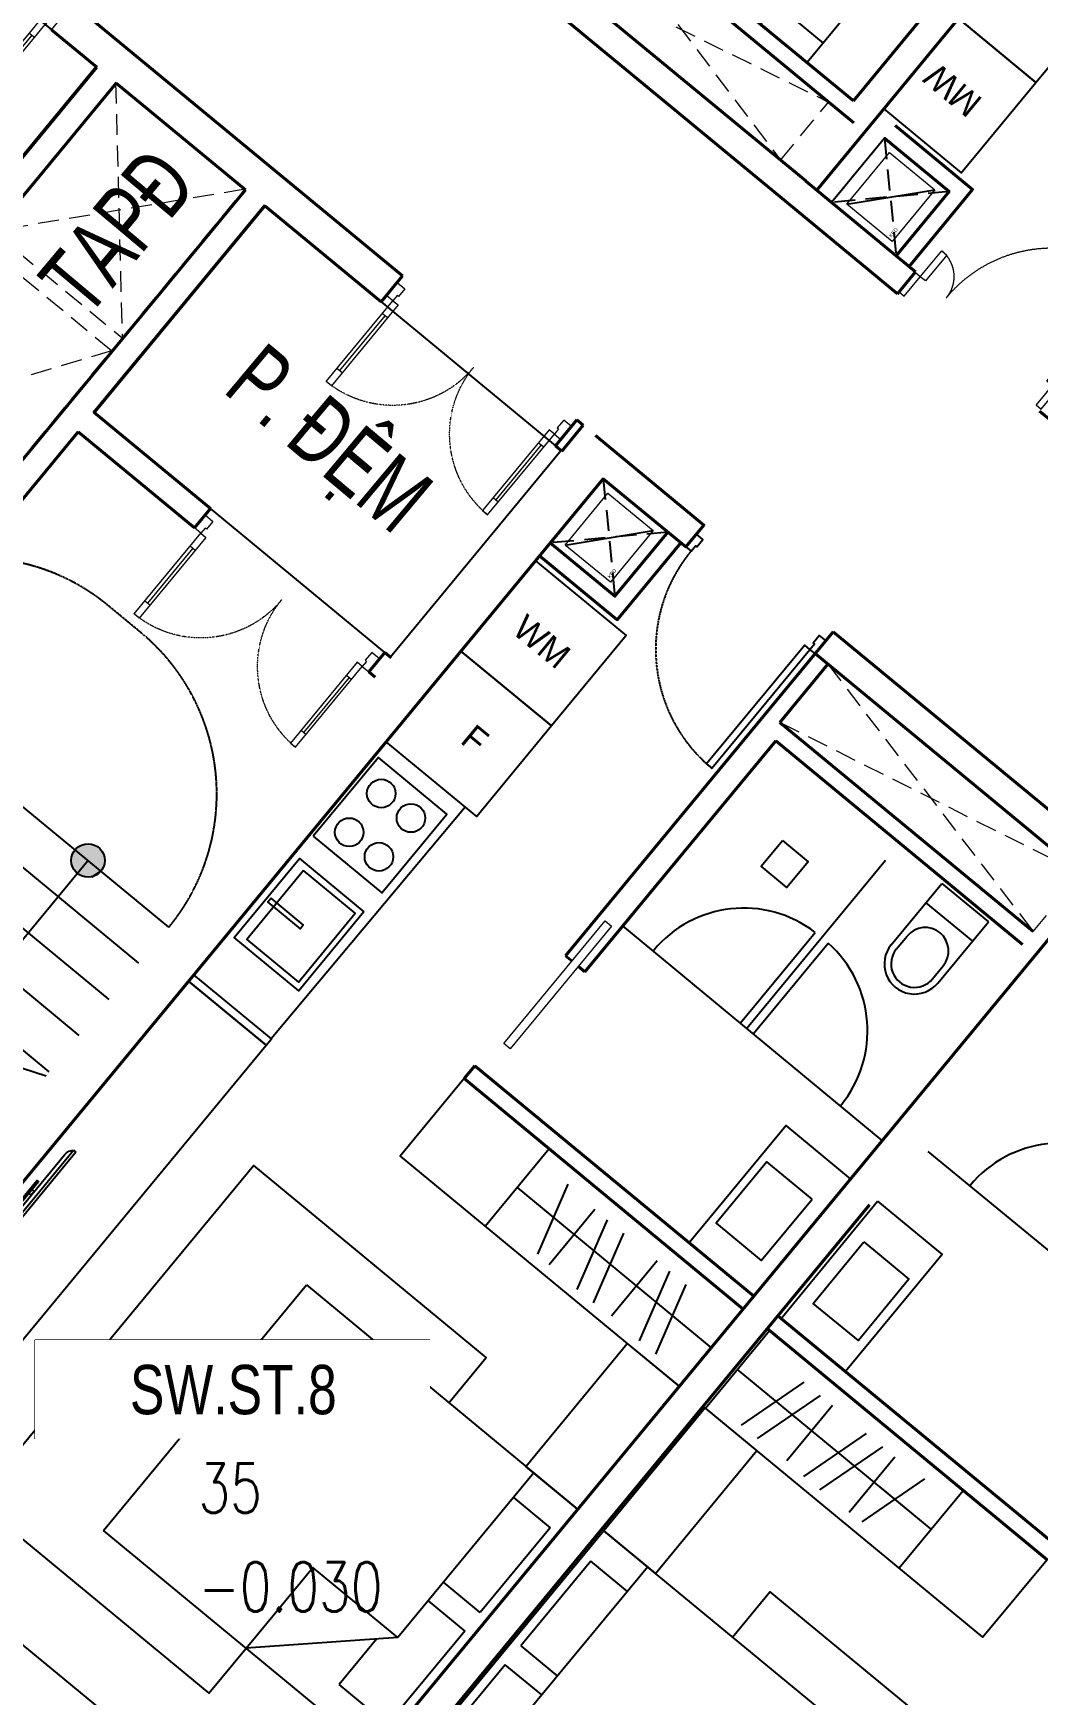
# Model space of a CAD drawing. Header units: millimetres. Extents: x -361702973 to 361248309, y -278557090 to 278849308.
# Drawn here: x 105707 to 111703, y 98990 to 108908 of the extents above; entities that cross this region are included whole.
import ezdxf
from ezdxf.enums import TextEntityAlignment as Align
from ezdxf.xclip import XClip

# ---------------------------------------------------------------- set-up
doc = ezdxf.new("R2010")
doc.units = ezdxf.units.MM
doc.header["$MEASUREMENT"] = 0
doc.header["$XCLIPFRAME"] = 0
doc.set_wipeout_variables(frame=1)
for name, pattern in [('HIDDEN', [0.375, 0.25, -0.125]), ('TYPICAL 2 +1 BEDROOM FRONT$0$DASHED2', [9.524999999999999, 6.35, -3.175]), ('Xref_NT1+NT2_MBDV Cot vach_220729$0$HIDDEN', [0.375, 0.25, -0.125]), ('Xref_NT1+NT2_MBDV Cot vach_220729$0$HIDDEN2', [0.1875, 0.125, -0.0625])]:
    doc.linetypes.add(name, pattern=pattern)
for name, color, linetype in [('A-ANNO-ROOM', 50, 'Continuous'), ('A-DRAIN', 251, 'Continuous'), ('A-FLOR-STRS', 1, 'Continuous'), ('A-FURNITURE', 251, 'Continuous'), ('A-UNIT', 1, 'Continuous'), ('KT-Tuong', 1, 'Continuous'), ('MEP-M-DUCT-15', 6, 'Continuous'), ('MEP-M-DUCT-25', 7, 'Continuous'), ('SPE-MEP-General', 170, 'Continuous'), ('trục hút mùi', 21, 'Continuous'), ('TYPICAL 2 +1 BEDROOM FRONT$0$A-_DOOR----_E-', 32, 'Continuous'), ('Xref_NT1+NT2_MBDV Cot vach_220729$0$KT-Net manh', 139, 'Continuous'), ('Xref_NT1+NT2_MBDV Cot vach_220729$0$KT-Text', 7, 'Continuous'), ('Xref_NT1+NT2_MBDV Cot vach_220729$0$KT-Thay', 7, 'Continuous')]:
    doc.layers.add(name, color=color, linetype=linetype)
for name, color, linetype, lineweight in [('A-DOOR', 1, 'Continuous', 9), ('KT-Chuviet', 255, 'Continuous', 15), ('KT-lomo nuoc', 3, 'HIDDEN', 5), ('KT-Net cat', 1, 'Continuous', 40), ('KT-Net cua', 87, 'Continuous', 9), ('KT-Net thay', 7, 'Continuous', 15), ('KT-Net truc', 18, 'Continuous', 15), ('SPE-MEP-HVAC', 140, 'Continuous', 0), ('SPE-MEP-M-WALL OPENING', 81, 'Continuous', 0), ('Xref_NT1+NT2_MBDV Cot vach_220729$0$CUA', 37, 'Continuous', 13)]:
    doc.layers.add(name, color=color, linetype=linetype, lineweight=lineweight)
doc.styles.add('220126_HDN_HBA typical plan$0$210902_YS plan 330pm ver13$0$01 Level 1$0$CENTURY GOTHIC', font='GOTHIC.TTF')
doc.styles.add('220126_HDN_HBA typical plan$0$211210_HDN_HBA_TYPICAL PLAN CORE OPT 1$0$HBA-Text', font='GOTHIC.TTF')
doc.styles.add('font unicode ccu', font='arial.ttf')
doc.styles.add('ROMANS', font='ROMANS.SHX')
doc.styles.get("Standard").update_dxf_attribs({"font": 'arial.ttf'})
doc.styles.add('Xref_NT1+NT2_MBDV Cot vach_220729$0$Arial', font='arial.ttf', dxfattribs={"width": 0.7})

# ---------------------------------------------------------------- blocks, each defined once
blk = doc.blocks.new('A$C21AF0CCA')
at = {"layer": 'A-ANNO-ROOM', "insert": (1197.56892258345, 814.6835720778872), "char_height": 600, "attachment_point": 2, "rotation": 0.10542954816276216, "style": '220126_HDN_HBA typical plan$0$211210_HDN_HBA_TYPICAL PLAN CORE OPT 1$0$HBA-Text'}
blk.add_mtext_dynamic_manual_height_columns('A2a+', width=722857412.8743668, gutter_width=9765.624999999996, heights=[0], dxfattribs=at)
blk = doc.blocks.new('qweewe')
for p, q in [((-226617.649540008, -3043559.718917042, 0.0008727778800783348), (-226617.6495399146, -3043199.718917044, 0.0008727778800783348)), ((-226142.6495399146, -3043199.718917163, 0.0008727778800783348), (-226617.6495399146, -3043199.718917044, 0.0008727778800783348)), ((-226467.6495400079, -3043559.718917079, 0.0008727778800783348), (-226467.6495399145, -3043199.718917081, 0.0008727778800783348)), ((-226142.649539925, -3043239.718917165, 0.0008727778800783348), (-226242.649539925, -3043239.718917139, 0.0008727778800783348)), ((-226142.649540008, -3043559.718917165, 0.0008727778800783348), (-226617.649540008, -3043559.718917042, 0.0008727778800783348)), ((-226142.6495399976, -3043519.718917165, 0.0008727778800783348), (-226242.6495399976, -3043519.718917141, 0.0008727778800783348))]:
    blk.add_line(p, q)
for centre, radius, start, end in [((-226242.6495399613, -3043379.718917141, 0.0008727778800783348), 139.9999999999927, 89.99999998332474, 269.9999999833247), ((-226142.6495399613, -3043379.718917165, 0.0008727778800783348), 179.9999999999927, 269.9999999833247, 89.99999998332474), ((-226142.6495399613, -3043379.718917165, 0.0008727778800783348), 139.9999999999927, 269.9999999833247, 89.99999998332474)]:
    blk.add_arc(centre, radius, start, end)
blk = doc.blocks.new('*U28')
at = {"color": 0}
for points in [[(-1100, -150), (-1100, 0), (-1060, 0), (-1060, -150)], [(-40, -150), (-40, 0), (0, 0), (0, -150)], [(-1020, -150), (-1060, -150), (-1060, -350.9565185792744), (-1020, -350.9565185792744)], [(-40, -150), (-80, -150), (-80, -970), (-40, -970)]]:
    blk.add_lwpolyline(points, close=True, dxfattribs=at)
for centre, radius, start, end in [((-1060.538708044109, -150.4191404617477), 200.5381016879552, 270.1539145637665, 0.05069369801717966), ((-41.53932015914406, -152.4398411269907), 818.4643164306439, 179.8292010983319, 267.3066065333389)]:
    blk.add_arc(centre, radius, start, end, dxfattribs=at)
blk = doc.blocks.new('*U318')
at = {"layer": 'KT-lomo nuoc', "ltscale": 500}
for p, q in [((1209.830551216802, 1465.019725643951), (346.9805580070166, -286.5481118142145)), ((1556.811109223819, 1178.480910882076), (1.734723475976807e-18, -0.009297052340116354))]:
    blk.add_line(p, q, dxfattribs=at)
blk.add_lwpolyline([(1209.830551216802, 1465.019725643951), (1556.811109223819, 1178.480910882076), (346.9805580070166, -286.5481118142145), (1.734723475976807e-18, -0.009297052340116354)], close=True, dxfattribs=at)
blk = doc.blocks.new('Condo-Studio')
at = {"layer": 'A-FURNITURE'}
for points, elevation in [([(184.9015946231957, -802.3648387361754), (784.6043185832386, -802.3640897028963), (784.6043185834133, -1502.364089702976), (184.9015946213913, -1502.364838736212)], 2.467791300476263e-08), ([(184.8963669318036, -1502.36483869885), (784.6043185834133, -1502.364089702976), (784.6043185832968, -2202.364089710245), (184.8963669281511, -2202.364838693436)], 2.46779130741448e-08)]:
    blk.add_lwpolyline(points, close=True, dxfattribs=dict(at, elevation=elevation))
at = {"layer": 'KT-Net cat'}
for p, q in [((99.96137770837231, -3.94236908476887, 2.310388426477041e-07), (950.9219559742778, -3.94870998521219, -3.468833107420007e-08)), ((950.9219559742778, -3.94870998521219, -3.468833107418652e-08), (950.920689225648, -173.9487099804246, -2.009237896978588e-08)), ((2050.922649075917, -3.982318368754932, -4.846257388378869e-09), (4299.523825290293, -4.028362341065076, 2.310419326565031e-07)), ((99.96011095985887, -173.9423690800031, 2.30840304729326e-07), (950.9206892257207, -173.9487099804828, -3.488686899256473e-08)), ((184.9103592452884, -173.9430020836007, 2.492790089293409e-08), (184.8363658395538, -10103.99572001938, 2.360592906961074e-08)), ((2050.914255511263, -173.9823182324981, -5.045310653691102e-09), (4299.520344248231, -174.0283623053838, 2.308433947364986e-07)), ((2200.632670810359, -623.9853840686555, 1.013623714829362e-08), (4299.511129725099, -624.028362211131, 2.303178531835211e-07)), ((2250.585535483508, -723.98640696027, 1.01020359716535e-08), (4214.722250214749, -724.0266260340795, 2.308463447160401e-07)), ((4214.722250214632, -724.0266260340723, -4.846220173972831e-09), (4214.702640082149, -3355.742903993712, -4.846220004796635e-09))]:
    blk.add_line(p, q, dxfattribs=at)
at = {"layer": 'A-FURNITURE', "rotation": 270.000961774795}
blk.add_blockref('qweewe', (3047060.304059576, -227291.2674839692, -0.0008739682168315986), dxfattribs=at)
at = {"layer": 'KT-lomo nuoc', "linetype": 'HIDDEN', "rotation": 129.5500000320546}
blk.add_blockref('*U318', (4104.855718532723, -624.0243763071412, 2.098976412249411e-07), dxfattribs=at)
at = {"layer": 'KT-Net cua'}
blk.add_blockref('*U28', (2050.920726755372, -18.91214699777629, -5.148662824771049e-09), dxfattribs=at)
at = {"layer": 'A-FURNITURE', "insert": (252.9973308479821, -1150.359229739377, 0.03149109875143219), "char_height": 149.9999999999997, "width": 310.8634934604629, "attachment_point": 4, "style": '220126_HDN_HBA typical plan$0$210902_YS plan 330pm ver13$0$01 Level 1$0$CENTURY GOTHIC'}
blk.add_mtext('WM', dxfattribs=at)
blk = doc.blocks.new('BEDH-1')
for p, q in [((475, -1.054711873393899e-13), (-475, 1.054711873393899e-13)), ((-475, 1.054711873393899e-13), (-475.0000000000002, -1050)), ((-381.8394731497392, -27.72451273631296), (-381.8394731497393, -215.2726866770535)), ((-20.94842891092413, -27.72451273631304), (-381.8394731497392, -27.72451273631296)), ((-20.94842891092416, -169.6087834425271), (-20.94842891092413, -27.72451273631304)), ((379.7956140944734, -27.72451273631313), (52.11540216114371, -27.72451273631306)), ((52.11540216114371, -27.72451273631306), (52.11540216114368, -169.6087834425271)), ((379.7956140944734, -169.6087834425271), (379.7956140944734, -27.72451273631313)), ((474.9999999999998, -1050), (475, -1.054711873393899e-13)), ((-162.6479800441303, -169.608783442527), (-475.0000000000001, -498.4003835124894)), ((474.9999999999999, -169.6087834425272), (-162.6479800441303, -169.608783442527)), ((-162.6479800441303, -169.608783442527), (-162.6479800441303, -498.4003835124894)), ((-206.9290897110478, -215.2726866770535), (-381.8394731497393, -215.2726866770535)), ((-475.0000000000001, -498.4003835124894), (-162.6479800441303, -498.4003835124894)), ((-475.0000000000002, -1050), (474.9999999999998, -1050))]:
    blk.add_line(p, q)
blk = doc.blocks.new('sl-sss')
at = {"layer": 'A-FURNITURE', "extrusion": (-1.834885121989628e-19, -7.506917587943876e-07, 0.9999999999997182)}
for p, q in [((17941.58865850984, -3293.059343371482, 0.05231812272613386), (17941.20092543407, -1794.790457297058, 0.05344286083137025)), ((19668.00119023153, -1842.051659587712, -0.001382934154629839), (19670.46325134808, -3791.720531765299, -0.04415712289154624)), ((18135.4678112567, -2148.888460313858, -0.09668873635931531), (17698.57585997694, -2023.407088989392, -0.09659453852797843)), ((18135.46642507983, -2274.365005221131, -0.09678293056749795), (17698.57447381877, -2148.883633889171, -0.09668873273615661)), ((18135.46537354022, -2369.551634157033, -0.09685438638538646), (17707.22680136003, -2369.546903328883, -0.09685438283399342)), ((18135.46248696743, -2630.847464403094, -0.0970505390117609), (17698.57053569141, -2505.366093067438, -0.09695634118041876)), ((18135.46110080738, -2756.324009299235, -0.09714473321993657), (17698.5691495389, -2630.842637970927, -0.09705053538859693)), ((18135.46004926413, -2851.510638235122, -0.09721618903782592), (17707.22147708389, -2851.505907406914, -0.09721618548643207)), ((18148.43483621816, -3072.18591355528, -0.09738184814837865), (17711.54288495889, -2946.704542223393, -0.09728765031703739)), ((17941.18319248969, -3293.059336245031, 0.05231812273151797), (17941.18881703175, -2890.854416044356, 0.05262005465042395)), ((17641.18947367935, -3293.054064201118, 0.05231812668916554), (18241.98784333841, -3293.064622536258, 0.05231811876310925))]:
    blk.add_line(p, q, dxfattribs=at)
for points, elevation in [([(16691.18349299948, -1792.964788439047), (16691.17852243219, -2192.964788416823), (17641.1963458825, -2192.979423229117), (17641.20131643856, -1792.9794232569)], 0.05479019523640723), ([(18241.20076242461, -1794.793771401357), (18241.1777244173, -3943.088957975559), (17641.17805043978, -3943.082329691357), (17641.2010884527, -1794.787143109691)], 0.05479019523640643), ([(19247.35146088209, -1800.419857957442), (19248.15616349373, -2299.422521640816), (18342.34757025987, -2300.549059950202), (18341.54286764633, -1801.546396268734)], -4.89012650533617e-09), ([(19007.51983760667, -1891.358536188063), (19007.98821211422, -2241.358222913527), (18532.98863751071, -2241.993874014056), (18532.52026301993, -1891.994187290324)], -1.66005232130062e-08)]:
    blk.add_lwpolyline(points, close=True, dxfattribs=dict(at, elevation=elevation))
at = {"layer": 'A-FURNITURE', "extrusion": (-1.834885121989628e-19, -7.506917587943876e-07, 0.9999999999997182), "elevation": 0.05479019523640657}
blk.add_lwpolyline([(16691.17240712611, -2789.779096808845), (17041.17240707199, -2789.785248777502), (17041.14076742905, -4589.785248502338), (14441.14076792825, -4589.739548186952), (14441.17240757125, -2789.739548463979), (14791.17240741851, -2789.745700427004)], dxfattribs=at)
at = {"layer": 'A-FURNITURE', "extrusion": (-1.834885121989628e-19, -7.506917587943876e-07, 0.9999999999997182)}
blk.add_arc((19671.13231147777, -2866.627573981023, -0.01280357831995235), 699.9999999999992, 2.044744413049747, 89.99803130406774, dxfattribs=at)
at = {"layer": 'KT-Net cat', "extrusion": (-1.834885121989628e-19, -7.506917587943876e-07, 0.9999999999997182)}
for p, q in [((11597.76203160662, -1776.528597896264, -0.001333641978222291), (19200.18976938119, -1776.500381869191, -0.001333609042347639)), ((18241.97049950282, -3941.581159998546, -0.002958917339629302), (18241.94170093472, -1776.503938358597, -0.001333611712190264)), ((18341.970499494, -3941.579829858092, -0.00295891634110379), (18341.94170093866, -1776.503567213585, -0.001333611433574772))]:
    blk.add_line(p, q, dxfattribs=at)
at = {"layer": 'A-FURNITURE', "extrusion": (-1.055377269652627e-19, -7.506917587943234e-07, 0.9999999999997182), "xscale": 1.999999999999999, "yscale": 1.999999999999999, "zscale": 1.999999999999999, "rotation": 359.9993815685896}
blk.add_blockref('BEDH-1', (15741.18316650013, -1792.955187440228, 0.05479019523640617), dxfattribs=at)
blk = doc.blocks.new('*U99')
at = {"color": 0}
blk.add_lwpolyline([(-2.91038304567337e-11, 0), (399.9999999999709, -9.701276818911232e-12), (399.9999999999709, 349.9999999999903), (-2.91038304567337e-11, 350)], close=True, dxfattribs=at)
at = {"layer": 'MEP-M-DUCT-15'}
for points in [[(50, 50), (50, 299.9999999999709), (149.9999999999709, 200), (50, 50)], [(349.9999999999709, 299.9999999999612), (50, 299.9999999999709), (149.9999999999709, 200), (349.9999999999709, 299.9999999999612)]]:
    blk.add_solid(points, dxfattribs=at)
at = {"layer": 'MEP-M-DUCT-25'}
blk.add_line((-2.91038304567337e-11, -2.91038304567337e-11), (399.9999999999709, 349.9999999999612), dxfattribs=at)
blk = doc.blocks.new('A$C3AE13516')
at = {"layer": 'SPE-MEP-General'}
blk.add_lwpolyline([(1.164153218269348e-10, -499.9999999996919), (500.0000000001164, -499.9999999999097), (499.9999999998836, -2.551132638473064e-10), (0, 6.45741238258779e-11)], close=True, dxfattribs=at)
at = {"layer": 'SPE-MEP-M-WALL OPENING', "color": 1, "extrusion": (-1.429368098491632e-21, 0, -1), "zscale": -1, "rotation": 180.0104958576382}
blk.add_blockref('*U99', (-49.99989876055042, -76.76334756255255), dxfattribs=at)
at = {"layer": 'SPE-MEP-M-WALL OPENING', "color": 1, "insert": (64.64127082942287, -410.7896422147874, 1.163083540589582e-07), "char_height": 21.77335910446063, "attachment_point": 7, "rotation": 359.9790082847188}
blk.add_mtext_dynamic_manual_height_columns('KED', width=18.10155403055251, gutter_width=108866.7955223031, heights=[0], dxfattribs=at)
blk = doc.blocks.new('shaft-1')
at = {"layer": 'SPE-MEP-HVAC', "color": 1, "extrusion": (4.651570258340098e-07, -2.266809668167696e-15, 0.9999999999998919), "rotation": 0.2150540521201838}
blk.add_blockref('A$C3AE13516', (-83972.17706627477, 2207.834459515914, -0.03717000673728819), dxfattribs=at)
at = {"layer": 'SPE-MEP-HVAC', "color": 1, "rotation": 9.552116110406964e-07}
blk.add_blockref('A$C3AE13516', (-81332.2276349031, 2208.076453500151, 0.001657567996902071), dxfattribs=at)
blk = doc.blocks.new('weqwq333')
blk.add_wipeout([(789.9991194265974, -3.254973069968852e-07), (789.9999072943253, 22.459753119357448), (747.0709751061902, 22.459753119357444), (747.4999072943253, 24.95975311935699), (747.0709751061902, 27.459753119356876), (995.9999072943253, 27.45975311935689), (995.9999072943253, 37.459753119357), (930.999907294326, 37.459753119357), (930.999907294326, 57.459753119357), (1231.8664491169725, 57.459753118988104), (1249.7089296661925, 59.06439810742923), (1266.9787932754527, 63.82683536194902), (1278.4893502848695, 73.1432942404494), (1289.9999072942878, 82.4597531189515), (1289.9999072941914, 102.45975311891728), (-160.00009270580904, 102.45975311950394), (-160.00009270581904, 82.45975311947211), (-148.48953569637888, 73.14329424100924), (-136.9789786872534, 63.826835362552735), (-119.70911507775418, 59.06439810790778), (-101.86663452839275, 57.4597531194338), (198.99990729432534, 57.45975311935696), (198.99990729432534, 37.45975311935696), (133.99990729432488, 37.459753119356954), (133.99990729432488, 27.459753119356844), (382.9288394824605, 27.459753119358677), (382.9288394824605, 22.459753119357426), (339.9999072943251, 22.459753119357423), (339.9991199803412, 0.015785265669614107)]).dxf.layer = 'A-DRAIN'
at = {"layer": 'A-DRAIN'}
for p, q in [((-160.0000927059446, 102.4597531193867), (-160.0000927057117, 82.45975311938673)), ((1289.999907294055, 102.4597531189211), (-160.0000927059446, 102.4597531193867)), ((-160.0000927059446, 102.4597531193867), (-160.0000927057117, 82.45975311938673)), ((-160.0000927057117, 82.45975311938673), (1289.999907294055, 82.45975311892107)), ((-136.9789786871988, 63.8268353624735), (-160.0000927057117, 82.45975311938673)), ((-101.8666345283855, 57.45975311938673), (1231.866449116962, 57.45975311892107)), ((1266.97879327531, 63.82683536177501), (1289.999907294055, 82.45975311892107)), ((1289.999907294055, 82.45975311892107), (1289.999907294055, 102.4597531189211)), ((1289.999907294055, 82.45975311892107), (1289.999907294055, 102.4597531189211))]:
    blk.add_line(p, q, dxfattribs=at)
for points in [[(133.9999072942883, 37.4597531191539), (995.9999072942883, 37.4597531191539), (995.9999072945211, 27.45975311938673), (133.9999072945211, 27.45975311938673)], [(198.9999072942883, 57.45975311938673), (228.9999072940554, 57.45975311938673), (228.9999072942883, 37.45975311938673), (198.9999072942883, 37.4597531191539)], [(339.9999072942883, 22.4597531191539), (789.9999072942883, 22.4597531191539), (789.9991194263566, -3.254972398281097e-07), (339.9991199802607, 0.01578526548109949)], [(930.9999072942883, 57.4597531191539), (900.9999072945211, 57.4597531191539), (900.9999072942883, 37.45975311938673), (930.9999072945211, 37.4597531191539)]]:
    blk.add_lwpolyline(points, close=True, dxfattribs=at)
for centre, radius, start, end in [((-101.8666345283855, 157.4597531193867), 99.99999999999999, 249.4439547730391, 270), ((389.9999072940554, 24.9597531191539), 7.499999999999999, 160.5287793647328, 199.4712206352672), ((389.9999072940554, 24.9597531191539), 7.499999999999999, 340.5287793647328, 19.47122063526717), ((739.9999072945211, 24.9597531191539), 7.499999999999999, 160.5287793647328, 199.4712206352672), ((739.9999072945211, 24.9597531191539), 7.499999999999999, 340.5287793647328, 19.47122063526717), ((1231.866449116962, 157.4597531189211), 99.99999999999999, 270, 290.5560452225344)]:
    blk.add_arc(centre, radius, start, end, dxfattribs=at)
blk = doc.blocks.new('*U89')
at = {"layer": 'TYPICAL 2 +1 BEDROOM FRONT$0$A-_DOOR----_E-'}
for points in [[(79.99999999912372, 920), (39.9999999991237, 920), (39.99999999912325, 0), (79.99999999912325, 0)], [(0, 0), (0, 0), (0, 0), (39.99999999912325, 0), (39.99999999912325, -42), (49.99999999912689, -42), (49.99999999912689, -100), (0, -100), (0, -100), (0, -100)], [(1000, 0), (1000, 0), (1000, 0), (960.0000000008731, 0), (960.0000000008731, -42), (950.0000000008731, -42), (950.0000000008731, -100), (1000, -100), (1000, -100), (1000, -100)]]:
    blk.add_lwpolyline(points, close=True, dxfattribs=at)
at = {"layer": 'TYPICAL 2 +1 BEDROOM FRONT$0$A-_DOOR----_E-', "color": 8, "linetype": 'TYPICAL 2 +1 BEDROOM FRONT$0$DASHED2', "ltscale": 0.1}
blk.add_arc((39.99999999912325, 0), 920.0000000017498, 0, 90, dxfattribs=at)
blk = doc.blocks.new('*U319')
at = {"layer": 'KT-lomo nuoc', "ltscale": 500}
for p, q in [((1248.035726518385, 1511.283800044886), (346.9805580070165, -286.5481118142145)), ((1595.016284525402, 1224.744985283011), (1.734723475976807e-18, -0.009297052340116354))]:
    blk.add_line(p, q, dxfattribs=at)
blk.add_lwpolyline([(1248.035726518385, 1511.283800044886), (1595.016284525402, 1224.744985283011), (346.9805580070165, -286.5481118142145), (1.734723475976807e-18, -0.009297052340116354)], close=True, dxfattribs=at)
blk = doc.blocks.new('sl-ss')
at = {"layer": 'A-FURNITURE', "extrusion": (-1.834885121989628e-19, -7.506917587943876e-07, 0.9999999999997182)}
for p, q in [((17691.15815948501, 1608.444703590154, 0.07318870705802198), (19495.30832676037, 1595.621501799716, 0.001673499387525368)), ((19545.26540837059, -1590.911929462076, -0.001194301074939133), (19547.72664260498, 418.5504967757006, 0.0003142162534057469)), ((17641.18947318005, -89.93595249204373, 0.05472268105806678), (18241.98784283186, -89.92539397436485, 0.05472268898426076)), ((17941.18319199044, -89.9306803587533, 0.0547226850158485), (17941.18881665546, -492.1356005556881, 0.05442075309687323)), ((17941.58865800682, -89.93067323227297, 0.05472268502116424), (17941.20092539678, -1588.199559310422, 0.05359794691593135)), ((18148.43483578782, -310.8041027653526, -0.0953089015801326), (17711.54288456215, -436.285474231423, -0.0954030994115761)), ((19548.39395227838, -491.3360151164088, -0.01317692706737011), (20247.9473808482, -491.3119782619033, -0.01317690902310177)), ((18135.46004890096, -531.4793780818145, -0.09547456069068888), (17707.22147671878, -531.4841090458212, -0.09547456424217862)), ((19547.71320879084, -541.214737268092, -0.07025606918586835), (20847.18157444153, -541.2194346915203, -0.003022695940179829)), ((19548.39738830729, -591.3360150530789, -0.01324738483914888), (20247.95081687908, -591.3119781967107, -0.01324736679488227)), ((18135.46110047216, -626.6660070213984, -0.09554601650857923), (17698.56914923711, -752.1473784874834, -0.09564021434002001)), ((18135.46248666943, -752.1425519212644, -0.0956402107167548), (17698.57053543437, -877.6239233892265, -0.09573440854819826)), ((18135.46537332793, -1013.438382165506, -0.09583636334312487), (17707.22680114583, -1013.443113122135, -0.0958363668946155)), ((18135.46642489733, -1108.625011097596, -0.09590781916101512), (17698.57447366971, -1234.106382563681, -0.09600201699245774)), ((18135.46781110387, -1234.101555999281, -0.09600201336919333), (17698.57585986891, -1359.582927470939, -0.09609621120063949))]:
    blk.add_line(p, q, dxfattribs=at)
for points, elevation in [([(17641.15365500186, 1606.601878762727), (17641.14311075208, 2206.588499343732), (14047.68326441571, 2208.070653595696), (14047.69380866544, 1608.08403301846)], -2.928200655257299e-09), ([(17641.15821969697, 1606.607965563114), (17691.15821968393, 1606.608844267826), (17691.13853109258, 2207.039459979982), (17641.13853110187, 2207.038581271515)], 0.05479318196156067), ([(20195.29757878558, 2207.206368720824), (20195.30988069064, 1507.206368828631), (19495.30988079502, 1507.19406692732), (19495.29757889922, 2207.194066821317)], -3.048533732960892e-08), ([(20895.29725647716, 2207.44556784142), (20895.30955837849, 1507.445567949256), (20195.30955849028, 1507.433266046038), (20195.2972565871, 2207.433265938158)], -2.740792078752621e-09), ([(18240.20890042916, -1588.196245026087), (18240.18586175879, 568.5488949626598), (17640.1861877813, 568.5422664865765), (17640.20922645168, -1588.202873507758)], -4.890126514009788e-09), ([(20546.80926295184, 8.771897085101848), (20546.81277778371, -191.228102883275), (20346.8127778135, -191.2316177133126), (20346.80926298536, 8.768382256970545)], -0.01982911109141485), ([(19247.35148359282, -1590.919836022364), (19248.15618604975, -1091.917172342803), (18340.59180180854, -1090.787802880006), (18339.7870993533, -1589.790466565155)], -1.660052337563653e-08), ([(16691.1834929567, -1590.025228468983), (16691.17852227392, -1190.025228493055), (17641.19634572044, -1190.010593390231), (17641.20131639954, -1590.010593351243)], 0.05479019523640364), ([(19007.51983753775, -1491.631480005044), (19007.98821193162, -1141.631793281312), (18532.98863733371, -1140.99614232623), (18532.52026294921, -1490.995829046105)], -1.660052301915085e-08)]:
    blk.add_lwpolyline(points, close=True, dxfattribs=dict(at, elevation=elevation))
at = {"layer": 'A-FURNITURE', "ltscale": 5, "extrusion": (-1.834885121989628e-19, -7.506917587943876e-07, 0.9999999999997182)}
for points, elevation in [([(18782.61764173957, 2183.521333432542), (18782.62695603628, 1653.521333514335), (19392.62695594131, 1653.532053744901), (19392.61764164458, 2183.53205365947)], -2.928200708166365e-09), ([(18626.84762810545, 1662.659859806797), (18016.84762820047, 1662.649139576173), (18016.83884112538, 2162.649139496205), (18626.83884103598, 2162.659859723119)], -2.928198941784185e-09), ([(18587.83998335896, 2097.659174346054), (18055.83998344095, 2097.649824899339), (18055.84701309913, 1697.649824960679), (18587.84701301529, 1697.659174407438)], -2.928200584350477e-09), ([(18336.83919256552, 2142.654763222373), (18306.83919256362, 2142.654236004389), (18306.84358610402, 1892.65423604163), (18336.8435861003, 1892.654763265188)], -2.928200658726746e-09)]:
    blk.add_lwpolyline(points, close=True, dxfattribs=dict(at, elevation=elevation))
at = {"layer": 'A-FURNITURE', "extrusion": (-1.834885121989628e-19, -7.506917587943876e-07, 0.9999999999997182)}
for points, elevation in [([(16691.17240677588, -593.2109200879788), (17041.1724067293, -593.2047680187827), (17041.14076652376, 1206.795231700465), (14441.14076702858, 1206.749530582279), (14441.17240722845, -593.2504691425714), (14791.17240707202, -593.2443170621849)], 0.05479019523640323), ([(13704.81933613678, -871.5293490311724), (13956.70053762939, -871.3724884094971), (13956.26521498148, 830.6691859366849), (13857.20011804062, 830.6674398149055), (12098.01391194388, 830.4847582134256)], -1.660052240104719e-08)]:
    blk.add_lwpolyline(points, dxfattribs=dict(at, elevation=elevation))
at = {"layer": 'A-FURNITURE', "ltscale": 5, "extrusion": (-1.834885121989628e-19, -7.506917587943876e-07, 0.9999999999997182)}
for centre in [(18937.62027784254, 2033.524057446647, -2.982403396609634e-06), (19237.6202777922, 2033.529329689878, -2.982403393007914e-06), (18937.62431989046, 1803.524057481973, -2.982403395031903e-06), (19237.62431984396, 1803.52932972887, -2.982403395987085e-06)]:
    blk.add_circle(centre, 84.99999999999991, dxfattribs=at)
at = {"layer": 'A-FURNITURE', "extrusion": (-1.834885121989628e-19, -7.506917587943876e-07, 0.9999999999997182)}
for centre, start, end in [((19548.3948113173, -516.336015919656, -0.0128080851700259), 2.048681864330062, 90.00196869541116), ((19548.39652930572, -566.3360150758739, -0.01280347376597213), 270.0019686954112, 357.9552554793257)]:
    blk.add_arc(centre, 699.9999999999994, start, end, dxfattribs=at)
at = {"layer": 'KT-Net cat', "extrusion": (-1.834885121989628e-19, -7.506917587943876e-07, 0.9999999999997182)}
for p, q in [((18340.18945058027, 568.5338098467619, 0.0004267887994649222), (18240.18945058028, 568.5324279477354, 0.0004268064531021409)), ((18240.18945058103, -1591.296779194468, -0.001194578224120807), (18240.18945058028, 568.5324279477354, 0.0004267877620846849)), ((18340.18945058101, -1591.297453572042, -0.001194578730370488), (18340.18945058027, 568.5338098467619, 0.0004267887994649222)), ((21700.18945058028, 568.5802416533988, 0.0004268236554401811), (19191.98013856325, 568.5455807338003, 0.0004268163267904385)), ((19191.98013856325, 568.5455807338003, 0.0004268163267904662), (19191.98101727397, 518.545582089966, -0.01971958655786808)), ((21530.18945058102, -1491.92453964334, -0.001119980302836276), (21530.18945058031, 568.5778924250917, 0.0004268218918937333)), ((21700.189450581, -1491.924539643267, -0.001119980302836165), (21700.18945058028, 568.5802416533988, 0.0004268236554401811)), ((19191.98277468418, 418.5455807559338, 0.0003142125629878867), (19191.98189597762, 468.5455820810603, 0.0003517471519224047)), ((20980.18945058034, 418.5702919661999, 0.0003142124224726345), (19191.98277468418, 418.5455807559338, 0.0003142125629878867)), ((20980.18945058099, -1491.924539643602, -0.001119980302836526), (20980.18945058031, 418.5702919662872, 0.00031421242247269)), ((21530.18875963081, 468.5778924059996, 0.0003517714070174621), (21080.18945058034, 468.5716738700285, 0.0003517667388136664)), ((21080.18945058102, -1491.924539643573, -0.001119980302836443), (21080.18945058029, 468.5716738699703, 0.0003517462342723515))]:
    blk.add_line(p, q, dxfattribs=at)
for points, elevation in [([(21530.18945057971, 2208.20126905014), (21530.18945058002, 1568.791740640087), (21700.18945057997, 1568.794727694656), (21700.18945057975, 2408.424845449054)], -4.890126507938256e-09), ([(11600.18945303687, -1591.252000525256), (21700.189452238, -1591.320112658342)], -1.660052314318358e-08)]:
    blk.add_lwpolyline(points, dxfattribs=dict(at, elevation=elevation))
at = {"layer": 'KT-Net cua', "extrusion": (-1.834885121989628e-19, -7.506917587943876e-07, 0.9999999999997182), "elevation": -0.01005442003746848}
blk.add_lwpolyline([(19502.63448515911, 518.5510415435473), (19502.63536386944, 468.5510415510273), (18552.63536400904, 468.5343461111827), (18552.63448530624, 518.5343461074715)], close=True, dxfattribs=at)
at = {"layer": 'A-DOOR', "rotation": 89.99918509898055}
blk.add_blockref('*U89', (21530.19103190622, 568.794920380009, 0.001177675460082794), dxfattribs=at)
at = {"layer": 'A-FURNITURE', "extrusion": (1.056899894260742e-19, 7.50691758794321e-07, -0.9999999999997182), "xscale": 2.000000000000004, "yscale": 2.000000000000004, "zscale": -2.000000000000002, "rotation": 179.9993815509072}
blk.add_blockref('BEDH-1', (-15741.18316646112, -1590.034829758345, -0.05479019523640504), dxfattribs=at)
at = {"layer": 'A-FURNITURE', "extrusion": (-1.058179550638304e-19, -7.506917587943223e-07, 0.9999999999997182), "rotation": 180.0019686992574}
blk.add_blockref('qweewe', (-205557.8884614435, -3044455.618767279, -0.0006399278550417442), dxfattribs=at)
at = {"layer": 'KT-lomo nuoc', "linetype": 'HIDDEN', "extrusion": (4.341342507941386e-13, 7.506917587943877e-07, -0.9999999999997182), "zscale": -1, "rotation": 39.55117326159149}
blk.add_blockref('*U319', (-21530.18945058102, -1491.92453964376, 1.419317526159779e-08), dxfattribs=at)
at = {"layer": 'A-FURNITURE', "extrusion": (-1.057363163165657e-19, -7.506917587943222e-07, 0.9999999999997182), "char_height": 149.9999999999998, "width": 310.8634934604631, "attachment_point": 4, "text_direction": (1.757414718522865e-05, -0.9999999998452931, -7.506917586783976e-07), "style": '220126_HDN_HBA typical plan$0$210902_YS plan 330pm ver13$0$01 Level 1$0$CENTURY GOTHIC'}
for s, insert in [('WM', (20547.30517999831, 2049.895247116801, -0.03929604169327752)), ('F', (19845.15745841901, 1870.544112533375, 0.001879909270251695))]:
    blk.add_mtext(s, dxfattribs=dict(at, insert=insert))
at = {"layer": 'A-FURNITURE', "extrusion": (1.058144966662626e-19, 7.506917587943248e-07, -0.9999999999997183), "xscale": 0.9450000000000022, "yscale": 0.9450000000000022, "zscale": -0.9450000000000011, "rotation": 180.0012522701186}
blk.add_blockref('weqwq333', (-15207.20291968248, 2171.865757017259, -0.05479020890873321), dxfattribs=at)
at = {"layer": 'KT-Net cat', "extrusion": (-1.834885121989628e-19, -7.506917587943876e-07, 0.9999999999997182)}
blk.add_line((21530.18945057971, 2208.201269049518, 0.001657675566239414), (11600.11822512803, 2208.296590370941, 0.001657747123168046), dxfattribs=at)
blk = doc.blocks.new('TAG CAO DO SAN')
at = {"layer": 'KT-Net thay', "flags": 128}
blk.add_lwpolyline([(1526701.778855525, -266095.2298759429), (1526701.778855525, -266566.6584041911), (1527644.63591202, -266566.6584041911), (1527644.63591202, -266095.2298759429)], close=True, dxfattribs=at)
blk.add_wipeout([(1526701.778855525, -266095.2298759429), (1527644.6359120198, -266095.2298759429), (1527644.6359120198, -266566.65840419114), (1526701.778855525, -266566.65840419114)]).dxf.layer = 'KT-Net thay'
for points in [[(1526701.778855525, -266330.9441400666), (1527644.63591202, -266330.9441400666)], [(1526701.778855525, -266566.6584041911), (1527644.63591202, -266566.6584041911)]]:
    blk.add_lwpolyline(points, dxfattribs=at)
at = {"layer": 'KT-Chuviet', "color": 31, "style": 'ROMANS', "width": 0.75}
blk.add_text('DTTT:', height=117.8571320618522, dxfattribs=at).set_placement((1526748.92170835, -266507.8139601254))
at = {"layer": 'KT-Chuviet', "color": 31, "style": 'font unicode ccu', "width": 0.75}
blk.add_attdef('TÊNPHÒNG', text='', height=117.85713, dxfattribs=at).set_placement((1527175.308820772, -266213.4467624734), align=Align.MIDDLE_CENTER)
at = {"layer": 'KT-Chuviet', "color": 31, "ltscale": 15, "style": 'ROMANS', "width": 0.75, "flags": 8}
blk.add_attdef('CAO-DO', (1527091.943339912, -266507.7298381611), '', height=117.8571320618522, dxfattribs=at)
blk = doc.blocks.new('*U281')
at = {"linetype": 'HIDDEN', "ltscale": 500}
for p, q in [((1052.427225936385, 463.5697726425276), (403.1041501239367, -915.1541095099008)), ((1455.531376060322, -451.5843368673731), (0, 0))]:
    blk.add_line(p, q, dxfattribs=at)
blk.add_lwpolyline([(1052.427225936385, 463.5697726425276), (1455.531376060322, -451.5843368673731), (403.1041501239367, -915.1541095099008), (0, 0)], close=True, dxfattribs=at)
blk = doc.blocks.new('*U280')
at = {"linetype": 'HIDDEN', "ltscale": 500}
for p, q in [((1372.73116426485, 604.6562251859054), (403.1041501239367, -915.1541095099008)), ((1775.835314388787, -310.4978843239953), (0, 0))]:
    blk.add_line(p, q, dxfattribs=at)
blk.add_lwpolyline([(1372.73116426485, 604.6562251859054), (1775.835314388787, -310.4978843239953), (403.1041501239367, -915.1541095099008), (0, 0)], close=True, dxfattribs=at)
blk = doc.blocks.new('trucktnuoctang36')
at = {"layer": 'SPE-MEP-HVAC', "linetype": 'HIDDEN', "ltscale": 1000, "xscale": -1, "rotation": 254.2212213649985}
for name, p in [('*U281', (15322.59556399474, 6712.549384125683, -1.355202653015829e-05)), ('*U280', (14303.76505588173, 5478.855743829656, -1.355202653619339e-05))]:
    blk.add_blockref(name, p, dxfattribs=at)
blk = doc.blocks.new('*U308')
for p, q in [((-1260.000000000004, 525.000000000002), (-1300.000000000004, 525.000000000002)), ((-1280.000000000004, 100.0000000000002), (-1280.000000000004, 525.000000000002)), ((-90.00000000000001, 525.0000000000018), (-50.00000000000001, 525.0000000000018)), ((-70, 100), (-70.00000000000001, 525.0000000000018)), ((-1260.000000000004, 100.0000000000002), (-1300.000000000004, 100.0000000000002)), ((-90, 100), (-50, 100))]:
    blk.add_line(p, q)
for points in [[(-1300.000000000004, 1.776356839400256e-13), (-1260.000000000004, 1.776356839400256e-13), (-1260.000000000004, 625.000000000002), (-1300.000000000004, 625.000000000002)], [(-50, 0), (-90, 0), (-90.00000000000001, 625.0000000000018), (-49.99999999999979, 625.0000000000018)], [(-1350.000000000004, -99.99999998255878), (-1290.000000000004, -99.99999998255875), (-1290.000000000004, -39.99999999999982), (-1300.000000000004, -39.99999999999982), (-1300.000000000004, 1.776356839400256e-13), (-1350.000000000004, 2.060573933704296e-13)], [(0, -99.99999998255892), (-60, -99.99999998255889), (-60, -40), (-50, -40), (-50, 0), (0, 0)]]:
    blk.add_lwpolyline(points, close=True)
at = {"linetype": 'Xref_NT1+NT2_MBDV Cot vach_220729$0$HIDDEN2'}
for centre, radius, start, end in [((-1300.000000001013, -1.091216006443577e-09), 625.00000000124, 7.016709298534867e-15, 89.99996073224838), ((-49.99999999983451, -2.645705876602741e-10), 625.000000000419, 90.00003926775162, 180)]:
    blk.add_arc(centre, radius, start, end, dxfattribs=at)
blk = doc.blocks.new('*U307')
for p, q in [((-1259.99999999993, -99.99999999999982), (-1299.99999999993, -99.99999999999987)), ((-1279.99999999993, -99.99999999999982), (-1279.99999999993, -524.9999999999645)), ((-90.00000000000003, -99.99999999999999), (-50.00000000000003, -99.99999999999999)), ((-70.00000000000003, -99.99999999999999), (-70.00000000000016, -524.9999999999648)), ((-1259.99999999993, -524.9999999999645), (-1299.99999999993, -524.9999999999645)), ((-90.00000000000016, -524.9999999999648), (-50.00000000000016, -524.9999999999648))]:
    blk.add_line(p, q)
for points in [[(-1349.99999999993, 99.99999998255913), (-1289.99999999993, 99.99999998255909), (-1289.99999999993, 40.00000000000016), (-1299.99999999993, 40.00000000000017), (-1299.99999999993, 1.705302565824148e-13), (-1349.99999999993, 1.563194018672128e-13)], [(2.66100453930543e-14, 99.99999998255892), (-59.99999999999997, 99.9999999825589), (-59.99999999999999, 40.00000000000001), (-49.99999999999999, 40.00000000000001), (-50, 1.4210854715202e-14), (0, 0)], [(-1299.99999999993, 1.705302565824148e-13), (-1259.99999999993, 1.563194018672128e-13), (-1259.99999999993, -624.9999999999645), (-1299.99999999993, -624.9999999999645)], [(-50, 1.4210854715202e-14), (-90, 2.842170943040401e-14), (-90.00000000000018, -624.9999999999648), (-49.99999999999995, -624.9999999999648)]]:
    blk.add_lwpolyline(points, close=True)
at = {"linetype": 'Xref_NT1+NT2_MBDV Cot vach_220729$0$HIDDEN2'}
for centre, radius, start, end in [((-1300.000000000939, 1.091564172384031e-09), 625.0000000012028, 270.0000392677516, 0), ((-49.99999999983451, 2.645776930876151e-10), 625.0000000003819, 180, 269.9999607322484)]:
    blk.add_arc(centre, radius, start, end, dxfattribs=at)
blk = doc.blocks.new('răer')
at = {"layer": 'Xref_NT1+NT2_MBDV Cot vach_220729$0$KT-Net manh', "extrusion": (-0.0001655627411221811, 3.507613418952441e-08, 0.9999999862944888)}
h = blk.add_hatch(color=256, dxfattribs=at)
edge = h.paths.add_edge_path(flags=0)
edge.add_arc((3886.172388487015, 6323.822009922878), 99.99999999995374, 269.9877944808076, 629.9877944808073)
at = {"layer": 'Xref_NT1+NT2_MBDV Cot vach_220729$0$KT-Net manh', "extrusion": (-0.0001655627411249277, 3.507613511739819e-08, 0.9999999862944888)}
h = blk.add_hatch(color=256, dxfattribs=at)
edge = h.paths.add_edge_path(flags=0)
edge.add_arc((3886.172468976132, 6323.822147759958), 99.99999999995374, 269.9877936679296, 629.9877936679294)
at = {"layer": 'Xref_NT1+NT2_MBDV Cot vach_220729$0$KT-Net manh', "extrusion": (-0.0001655627411221811, 3.507613418952441e-08, 0.9999999862944888)}
blk.add_hatch(color=256, dxfattribs=at).paths.add_polyline_path([(3791.073321896591, 6354.743968646013), (3791.06015613825, 6292.940571162355), (3827.376630392871, 6242.932833594969), (3886.151085834092, 6223.822012129269), (3944.933678179528, 6242.907790911384), (3981.271455084861, 6292.900051151257), (3981.28462083808, 6354.703448564367), (3944.968146593121, 6404.711186142405), (3886.193691144625, 6423.822007536073), (3827.411098800556, 6404.736228735128)], flags=0)
at = {"layer": 'Xref_NT1+NT2_MBDV Cot vach_220729$0$KT-Net manh', "extrusion": (-0.0001655627411249277, 3.507613511739819e-08, 0.9999999862944888)}
blk.add_hatch(color=256, dxfattribs=at).paths.add_polyline_path([(3791.073402824171, 6354.744107992767), (3791.060236176927, 6292.940710522264), (3827.376709716089, 6242.932972487353), (3886.15116490201, 6223.822150133492), (3944.933757508043, 6242.907928120199), (3981.271535122956, 6292.900187795283), (3981.284701763681, 6354.703585241397), (3944.968228224738, 6404.711323259573), (3886.193773049279, 6423.822145466576), (3827.411180434676, 6404.736367606587)], flags=0)
at = {"layer": 'KT-Net cat', "extrusion": (-0.0001655627901116369, 3.507677159211709e-08, 0.9999999862944806)}
for p, q in [((1.469894479640061, 6899.650457981828, 1.197503358696395e-06), (1.480546496750321, 6949.650456847274, 1.207264984870449e-06)), ((201.4698780190811, 6899.607849916065, 0.03311375474880585), (201.4805300364242, 6949.60785019389, 0.03311376451043735)), ((1801.516034678905, 6899.266975528881, 0.2980219702135365), (1801.526686696583, 6949.266977402702, 0.2980219799751538)), ((1951.516029218794, 6899.235019478132, 0.3228564923954931), (1951.526681236835, 6949.235022680834, 0.3228565021571121))]:
    blk.add_line(p, q, dxfattribs=at)
at = {"layer": 'KT-Net cat', "ltscale": 0.5, "extrusion": (-0.0001655627901116369, 3.507677159211709e-08, 0.9999999862944806)}
for p, q in [((1.480291691666935, 6949.650456901436, 1.16507874281524e-06), (201.4805300361331, 6949.607848781481, 0.03311376451043024)), ((1.469894479640061, 6899.650457981828, 1.197525859808479e-06), (201.4698780190811, 6899.607849916065, 0.03311375477130341)), ((1801.51603467892, 6899.266975528881, 0.2980218763627835), (1951.516029219056, 6899.235019478132, 0.3228549297783747)), ((0.6388670345913852, 2998.809668124479, 4.386703071901366e-07), (1.182290359211038, 5549.650488617423, 9.340407789437677e-07)), ((1.182035213758354, 5549.650488671876, 8.923831984475328e-07), (201.1822830796154, 5549.607880549796, 0.03311349339127823)), ((200.9906242697471, 4649.957288541744, 0.03311331807726248), (201.1822830796009, 5549.607880549738, 0.03311349280626352)), ((1801.036770014922, 4649.616413914569, 0.298021531734955), (1801.228430384974, 5549.267006164504, 0.2980217067222455)), ((1801.228430384988, 5549.267006164504, 0.2980216134340097), (1951.228424925139, 5549.235050113813, 0.3228560325081009)), ((1951.036764555203, 4649.584458073863, 0.3228559508090534), (1951.228424925139, 5549.235050113784, 0.3228562185898483)), ((1801.036770015708, 4649.616416396311, 0.2980214378617525), (200.9906225363229, 4649.957288542239, 0.03311331779028848)), ((2900.990520380015, 4649.382083408069, 0.4801328604813904), (1951.036764555945, 4649.584460555285, 0.3228558569358349)), ((200.7456317902688, 3499.957299752074, 0.03311309472574742), (200.9586687293922, 4499.957291955245, 0.03311328894447207)), ((2838.826532455976, 4499.395323354896, 0.4698460781065776), (200.9586660776549, 4499.957291955769, 0.03311328850544548)), ((2950.745523784193, 3499.371457557572, 0.488410776440519), (200.7456280658516, 3499.957314648287, 0.03311309410859309)), ((200.6388597550249, 2998.767060336046, 0.03311299738523488), (200.7136762532173, 3349.95731805134, 0.033113065592973)), ((2950.713567942323, 3349.371460961556, 0.4884107472577792), (200.7136722239811, 3349.957318052271, 0.03311306492588351))]:
    blk.add_line(p, q, dxfattribs=at)
at = {"layer": 'Xref_NT1+NT2_MBDV Cot vach_220729$0$KT-Net manh', "extrusion": (-0.0001655627901116369, 3.507677159211709e-08, 0.9999999862944806)}
for p, q in [((3944.968092531868, 6404.711186439759, 0.652913445880202), (3886.19363788818, 6423.822007952229, 0.6431819155942904)), ((3944.968174162204, 6404.711323606927, 0.6529134823234344), (3886.19371979282, 6423.8221459052, 0.6431819520827631))]:
    blk.add_line(p, q, dxfattribs=at)
at = {"layer": 'Xref_NT1+NT2_MBDV Cot vach_220729$0$KT-Net manh', "linetype": 'Xref_NT1+NT2_MBDV Cot vach_220729$0$HIDDEN', "extrusion": (-0.0001655627901116369, 3.507677159211709e-08, 0.9999999862944806), "elevation": -5.155395588207767e-08}
blk.add_lwpolyline([(3886.537371790957, 6949.172167843942, 0.4141313066799707), (2636.27117616388, 5699.716245880121), (2636.207149847582, 5449.16065418642, 0.4141313427087546), (3885.940897509135, 4199.172231376175, 1.000029217103996)], format="xyb", dxfattribs=at)
at = {"layer": 'Xref_NT1+NT2_MBDV Cot vach_220729$0$KT-Net manh', "extrusion": (-0.0001655627901116369, 3.507677159211709e-08, 0.9999999862944806)}
for points, elevation in [([(5015.205959424593, 5698.582268002855), (5286.172356871879, 6323.524564956902), (5036.305602277416, 6948.620740227931)], -1.836955815237573e-06), ([(3886.172388495064, 6323.822147847245), (5356.17502188381, 6323.50899830368)], -1.805016045741681e-06)]:
    blk.add_lwpolyline(points, dxfattribs=dict(at, elevation=elevation))
for centre in [(3886.172388484976, 6323.822009978064, -1.827949066446344e-06), (3886.172468971362, 6323.822147830219, -1.805016043632257e-06)]:
    blk.add_circle(centre, 99.99999999995278, dxfattribs=at)
at = {"layer": 'Xref_NT1+NT2_MBDV Cot vach_220729$0$KT-Thay', "extrusion": (-0.0001655627555962225, 2.224063725017147e-08, 0.9999999862944866)}
for p, q in [((3886.305477029586, 6948.822796848312, 0.6431820391520517), (3886.039193792982, 5698.822824066825, 0.6431818220224983)), ((4166.305466838588, 6948.763149404636, 0.6895396109936964), (4166.039183607354, 5698.763173303741, 0.6895393938651502)), ((4446.305456647795, 6948.703501958982, 0.7358971828353784), (4446.039173410041, 5698.703522542608, 0.7358969657058481)), ((4726.305446455168, 6948.643854604772, 0.7822547546767424), (4726.039163216832, 5698.643871779728, 0.7822545375472405)), ((5006.305436267707, 6948.584207071661, 0.8286123265189804), (5006.039153027814, 5698.584221018682, 0.8286121093893204))]:
    blk.add_line(p, q, dxfattribs=at)
at = {"layer": 'Xref_NT1+NT2_MBDV Cot vach_220729$0$CUA', "extrusion": (0.0001655627901116368, -3.507677159211345e-08, -0.9999999862944806), "zscale": -1.000000000000002, "rotation": 90.01220552114347}
for p in [(-151.4698725797451, 6899.618498926551, 5.263370903701992e-08), (-1951.516037450031, 6899.235019482066, -4.123954833179511e-08)]:
    blk.add_blockref('*U308', p, dxfattribs=at)
at = {"layer": 'Xref_NT1+NT2_MBDV Cot vach_220729$0$CUA', "extrusion": (-0.000165562790111637, 3.507677159203811e-08, 0.9999999862944806), "rotation": 89.98779447880591}
blk.add_blockref('*U307', (200.6388995234672, 2998.767062216592, -1.453766850581517e-07), dxfattribs=at)
blk = doc.blocks.new('*U315')
at = {"linetype": 'HIDDEN', "ltscale": 500}
for p, q in [((453.9702085506534, 199.963343001759), (201.5541099975932, -457.5816746024486)), ((655.5243185482473, -257.6183316006897), (0, 0))]:
    blk.add_line(p, q, dxfattribs=at)
blk.add_lwpolyline([(453.9702085506534, 199.963343001759), (655.5243185482473, -257.6183316006897), (201.5541099975932, -457.5816746024486), (0, 0)], close=True, dxfattribs=at)
blk = doc.blocks.new('A$Cc3a6237a')
at = {"layer": 'KT-Net cat'}
for points, elevation in [([(-11418.08019551987, -2675.98621927647), (-10955.4485402662, -3058.044584713352), (-11334.99897052554, -3517.639677860425)], 1.468694862951121e-07), ([(-11481.75688664881, -2753.09185465335), (-11096.23084386511, -3071.473547878646), (-11412.10462481977, -3453.963009638392)], 1.468694862951121e-07), ([(-13476.15272741336, -5168.089809607191), (-13090.62065811055, -5486.476479755307), (-12774.74706335193, -5103.987243464799)], -1.925732747297035e-10), ([(-13539.8294185423, -5245.19544498407), (-13077.19169095629, -5627.258825178025), (-12697.64140905816, -5167.663911687414)], -1.925732747297035e-10)]:
    blk.add_lwpolyline(points, dxfattribs=dict(at, elevation=elevation))
at = {"layer": 'trục hút mùi', "linetype": 'HIDDEN', "ltscale": 1000, "xscale": -1, "rotation": 254.2212213649985}
for p in [(-11412.10464535084, -3453.962803062255, 1.468694862951121e-07), (-13090.62065811055, -5486.476479755307)]:
    blk.add_blockref('*U315', p, dxfattribs=at)

msp = doc.modelspace()

# ---------------------------------------------------------------- block references
at = {"layer": 'A-ANNO-ROOM'}
for p in [(-193366.6029767873, 192837.9996409905, 5.460855537377236e-05), (-194725.1126339572, 187914.7636662904, 5.460855537377236e-05), (-204628.500881133, 156603.4286092457, 5.461079910308954e-05), (-263479.6090599558, 50485.12915140932, 5.460850030168077e-05), (-269121.1781233152, 49296.5544193383, 5.460850030168077e-05), (-249390.2929153891, 45734.43883928895, 5.460850030168077e-05), (-231828.0778406897, 44407.82273046864, 5.460832008522107e-05), (-260545.3674363113, 42210.52099001262, 5.460850030168077e-05), (-266005.9544405445, 40714.37009385967, 5.460850030168077e-05), (-231175.8712175231, 40645.45605562796, 5.460850030168077e-05), (-228303.7210763374, 35687.765146195, 5.460832008522128e-05)]:
    msp.add_blockref('A$C21AF0CCA', p, dxfattribs=at)

# ---------------------------------------------------------------- next in the draw order: block references
at = {"layer": 'A-FLOR-STRS', "extrusion": (-5.788255105649882e-07, 4.780158418305737e-07, 0.9999999999997182), "rotation": 50.44882673718962}
msp.add_blockref('sl-sss', (97102.28460348789, 88241.50422925332, -0.01402443764398894), dxfattribs=at)
at = {"layer": 'A-UNIT', "xscale": -1, "rotation": 140.4476535076448}
msp.add_blockref('Condo-Studio', (106891.6504213716, 110629.8896891737, -2.309994307758532e-07), dxfattribs=at)

# ---------------------------------------------------------------- next in the draw order: block references
at = {"layer": 'A-FLOR-STRS', "extrusion": (-5.788255105649882e-07, 4.780158418305737e-07, 0.9999999999997182), "rotation": 50.4488267371896}
msp.add_blockref('shaft-1', (163964.3395162616, 169204.2248880403, -0.01402442588962351), dxfattribs=at)

# ---------------------------------------------------------------- next in the draw order: texts
at = {"layer": 'Xref_NT1+NT2_MBDV Cot vach_220729$0$KT-Text', "extrusion": (-7.739907763181748e-08, -2.607391052886701e-08, 0.9999999999999968), "style": 'Xref_NT1+NT2_MBDV Cot vach_220729$0$Arial', "width": 0.7}
msp.add_text('TAPĐ', height=400, rotation=50, dxfattribs=at).set_placement((106361.9487267095, 107598.0536378622, -0.01103781937277871), align=Align.CENTER)

# ---------------------------------------------------------------- next in the draw order: block references
at = {"layer": 'A-FLOR-STRS', "extrusion": (-5.788255105649882e-07, 4.780158418305737e-07, 0.9999999999997182), "rotation": 50.44882673718962}
msp.add_blockref('sl-ss', (97102.28460348789, 88241.50422925332, -0.01402443764398894), dxfattribs=at)

# ---------------------------------------------------------------- next in the draw order: linework, layer by layer
at = {"layer": 'Defpoints', "ltscale": 0.5}
for points, elevation in [([(101907.1062573833, 108591.1051154047), (103658.21748029, 110711.4449447184), (106083.4977409791, 108708.5574593885), (104332.388120285, 106588.153004779)], -1.413779007072521e-08), ([(107085.7360403903, 107880.8714136382), (108859.0305532934, 106416.4182534902), (107839.9042786418, 105182.9152295314), (106066.8791993917, 106647.145918245)], -1.494214335595601e-10)]:
    msp.add_lwpolyline(points, close=True, dxfattribs=dict(at, elevation=elevation))
at = {"layer": 'KT-Tuong', "ltscale": 0.5}
msp.add_line((109063.2212934918, 106507.1748899145), (109294.5381438292, 106316.1447489682), dxfattribs=at)

# ---------------------------------------------------------------- next in the draw order: block references
at = {"layer": 'A-UNIT'}
ref = msp.add_blockref('Condo-Studio', (110130.0905560449, 107955.3941599496, -3.235827320616236e-08), dxfattribs=dict(at, xscale=-1, rotation=140.4483997994664))
XClip(ref).set_block_clipping_path([(4214.731541138142, 416.9753598701209), (4250.531405292451, -9297.287445403636), (3160.2974679302424, -9713.336644945666), (2186.771801220253, -9882.911215087399), (99.36142541281879, -9902.490773035213), (99.915931398049, 573.8415640257299)])
at = {"layer": 'KT-Net truc'}
ref = msp.add_blockref('TAG CAO DO SAN', (-3711036.617301088, 766345.4518260001, -3.413037456164921e-05), dxfattribs=dict(at, xscale=2.5, yscale=2.5, zscale=2.5))
XClip(ref).set_block_clipping_path([(1526674.1636322693, -266330.9441400666), (1527644.6359120198, -266095.2298759429)])
ref.add_attrib('CAO-DO', '35', (106693.241048693, 100076.1272305974, -3.413037456164921e-05), dxfattribs={"layer": 'KT-Chuviet', "color": 31, "ltscale": 15, "height": 294.6428301546305, "style": 'ROMANS', "width": 0.7500000000000001})
ref.add_attrib('CAO-DO', '-0.030', (106693.241048693, 99486.84157028818, -3.413037456164921e-05), dxfattribs={"layer": 'KT-Chuviet', "color": 31, "ltscale": 15, "height": 294.6428301546305, "style": 'ROMANS', "width": 0.7500000000000001})
ref.add_attrib('TÊNPHÒNG', 'SW.ST.8', dxfattribs={"layer": 'KT-Chuviet', "color": 31, "height": 294.642825, "style": 'font unicode ccu', "width": 0.7500000000000001}).set_placement((106901.6547508442, 100811.8349198166, -3.413037456164921e-05), align=Align.MIDDLE_CENTER)

# ---------------------------------------------------------------- next in the draw order: texts
at = {"layer": 'Xref_NT1+NT2_MBDV Cot vach_220729$0$KT-Text', "extrusion": (-2.6073910528867e-08, 7.739907763181748e-08, 0.9999999999999968), "style": 'Xref_NT1+NT2_MBDV Cot vach_220729$0$Arial', "width": 0.7}
msp.add_text('P. ĐỆM', height=400, rotation=319.9999999989341, dxfattribs=at).set_placement((107346.8754075108, 106338.2849671267, 0.005431531725901388), align=Align.CENTER)

# ---------------------------------------------------------------- next in the draw order: block references
at = {"layer": 'KT-Net cat'}
msp.add_blockref('A$Cc3a6237a', (122269.729586595, 111034.1205544606), dxfattribs=at)
at = {"layer": 'KT-Tuong'}
msp.add_blockref('trucktnuoctang36', (90915.27001329798, 100377.0649773411, -0.004318435580710486), dxfattribs=at)
at = {"layer": 'Xref_NT1+NT2_MBDV Cot vach_220729$0$KT-Thay', "extrusion": (-0.0001054247961594141, -0.0001276583371921938, 0.9999999862944806), "rotation": 230.461032587975}
msp.add_blockref('răer', (103631.5963865098, 110992.8112014124, -25.09449786671696), dxfattribs=at)

doc.saveas('drawing.dxf')
